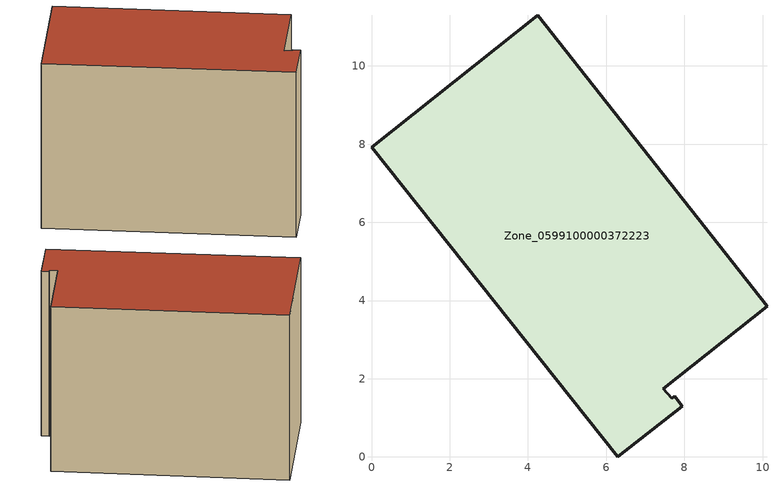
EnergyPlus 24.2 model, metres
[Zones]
Zone_0599100000372223
 floor ground (C_G): 0,7.92 4.26,11.3 10.11,3.86 7.46,1.75 7.67,1.5 7.76,1.56 7.94,1.3 6.3,0 z3.21
 wall outside (C_F): 4.26,11.3 0,7.92 6.3,0 7.94,1.3 7.76,1.56 7.67,1.5 7.46,1.75 10.11,3.86 4.26,11.3 z3.21:10.38
 roof outside (C_R): 7.67,1.5 7.46,1.75 10.11,3.86 4.26,11.3 0,7.92 6.3,0 7.94,1.3 7.76,1.56 z10.38
[BUILDING]
Pand.0599100000372223: North Axis=0; Terrain=City; Loads Convergence Tolerance Value=0.04; Temperature Convergence Tolerance Value=0.4; Solar Distribution=FullExterior; Maximum Number of Warmup Days=25; Minimum Number of Warmup Days=1
[Site:Location]
Rotterdam.The.Hague.AP_ZH_NLD Design_Conditions: Latitude=51.96; Longitude=4.45; Time Zone=1; Elevation=-4.5
[SITE:GROUNDTEMPERATURE:BUILDINGSURFACE]
18, 18, 18, 18, 18, 18, 18, 18, 18, 18, 18, 18
[MATERIAL] Thermal Absorptance=0.9; Solar Absorptance=0.7; Visible Absorptance=0.7
Name | Roughness | Thickness | Conductivity | Density | Specific Heat
G.TI.1992-2005 | MediumSmooth | 0.15 | 0.06 | 540 | 1210
F.TI.1992-2005 | Rough | 0.3 | 0.12 | 1920 | 840
R.TI.1992-2005 | MediumRough | 0.2 | 0.08 | 1500 | 1000
[CONSTRUCTION]
C_G: G.TI.1992-2005
C_F: F.TI.1992-2005
C_R: R.TI.1992-2005
[ZONE]
Zone_0599100000372223: Type=1; Multiplier=1; Ceiling Height=Autocalculate; Volume=Autocalculate; Floor Area=autocalculate; Part of Total Floor Area=Yes
[ZONEINFILTRATION:DESIGNFLOWRATE]
Infil_Zone_0599100000372223: Zone or ZoneList or Space or SpaceList=Zone_0599100000372223; Schedule=AlwaysOn; Design Flow Rate Calculation Method=Flow/Area; Flow Rate per Floor Area=0.0015; Constant Term Coefficient=1; Temperature Term Coefficient=0; Velocity Term Coefficient=0; Velocity Squared Term Coefficient=0
[HVACTEMPLATE:ZONE:IDEALLOADSAIRSYSTEM]
Zone_0599100000372223: Maximum Heating Supply Air Temperature=50; Minimum Cooling Supply Air Temperature=13; Maximum Heating Supply Air Humidity Ratio=0.0156; Minimum Cooling Supply Air Humidity Ratio=0.0077; Heating Limit=NoLimit; Cooling Limit=NoLimit; Dehumidification Control Type=ConstantSensibleHeatRatio; Cooling Sensible Heat Ratio=0.7; Dehumidification Setpoint=60; Humidification Control Type=None; Humidification Setpoint=30; Outdoor Air Method=None; Outdoor Air Flow Rate per Person=0.00944; Outdoor Air Flow Rate per Zone Floor Area=0; Outdoor Air Flow Rate per Zone=0; Demand Controlled Ventilation Type=None; Outdoor Air Economizer Type=NoEconomizer; Heat Recovery Type=None; Sensible Heat Recovery Effectiveness=0.7; Latent Heat Recovery Effectiveness=0.65
[ZONECONTROL:THERMOSTAT]
ThermostatControl_Zone_0599100000372223: Zone or ZoneList=Zone_0599100000372223; Control Type Schedule=DualSetpointControlType; Control 1=Thermostat_Zone_0599100000372223; Temperature Difference Between Cutout And Setpoint=0
[THERMOSTATSETPOINT:DUALSETPOINT]
Thermostat_Zone_0599100000372223: Heating Setpoint Temperature Schedule=HeatingSetpoint_Zone_0599100000372223; Cooling Setpoint Temperature Schedule=CoolingSetpoint_Zone_0599100000372223
[SCHEDULE:COMPACT]
HeatingSetpoint_Zone_0599100000372223: Through: 12/31, For: AllDays, Until: 24:00, 21
CoolingSetpoint_Zone_0599100000372223: Through: 12/31, For: AllDays, Until: 24:00, 24
DualSetpointControlType: Through: 12/31, For: AllDays, Until: 24:00, 4
AlwaysOn: Through: 12/31, For: AllDays, Until: 24:00, 1
